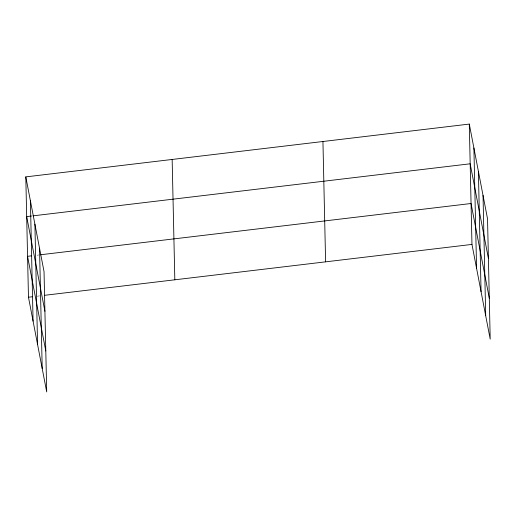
<?xml version="1.0" encoding="UTF-8"?>
<svg xmlns="http://www.w3.org/2000/svg" width="516" height="516" viewBox="0 0 516 516"><rect width="100%" height="100%" fill="white"/><g stroke="black" fill="none" stroke-linecap="round" stroke-linejoin="round"><path stroke-width="0.39" stroke-dasharray="2.58 1.94" d="M37.107 255.175L38.7 254.988M37.223 296.184L39.609 295.9"/><path stroke-width="0.77" d="M25.8 176.885L44.034 271.584L46.704 391.921L28.47 297.229L25.8 176.885L469.296 124.079L487.53 218.771L490.2 339.115L471.966 244.416L469.296 124.079M31.457 216.03L26.684 216.597L44.918 311.296M33.043 215.843L470.173 163.791L488.413 258.484M31.541 255.839L27.561 256.31L45.801 351.009M40.287 254.794L471.056 203.504L489.291 298.196M28.47 297.229L32.45 296.752M44.382 295.333L471.966 244.416M483.028 195.416L485.704 315.753M478.397 171.351L481.067 291.688M473.901 147.989L476.571 268.333M322.939 141.507L325.609 261.844M172.15 159.457L174.827 279.801M39.538 248.222L42.209 368.566M34.901 224.157L37.571 344.501M30.405 200.801L33.076 321.139"/></g></svg>
